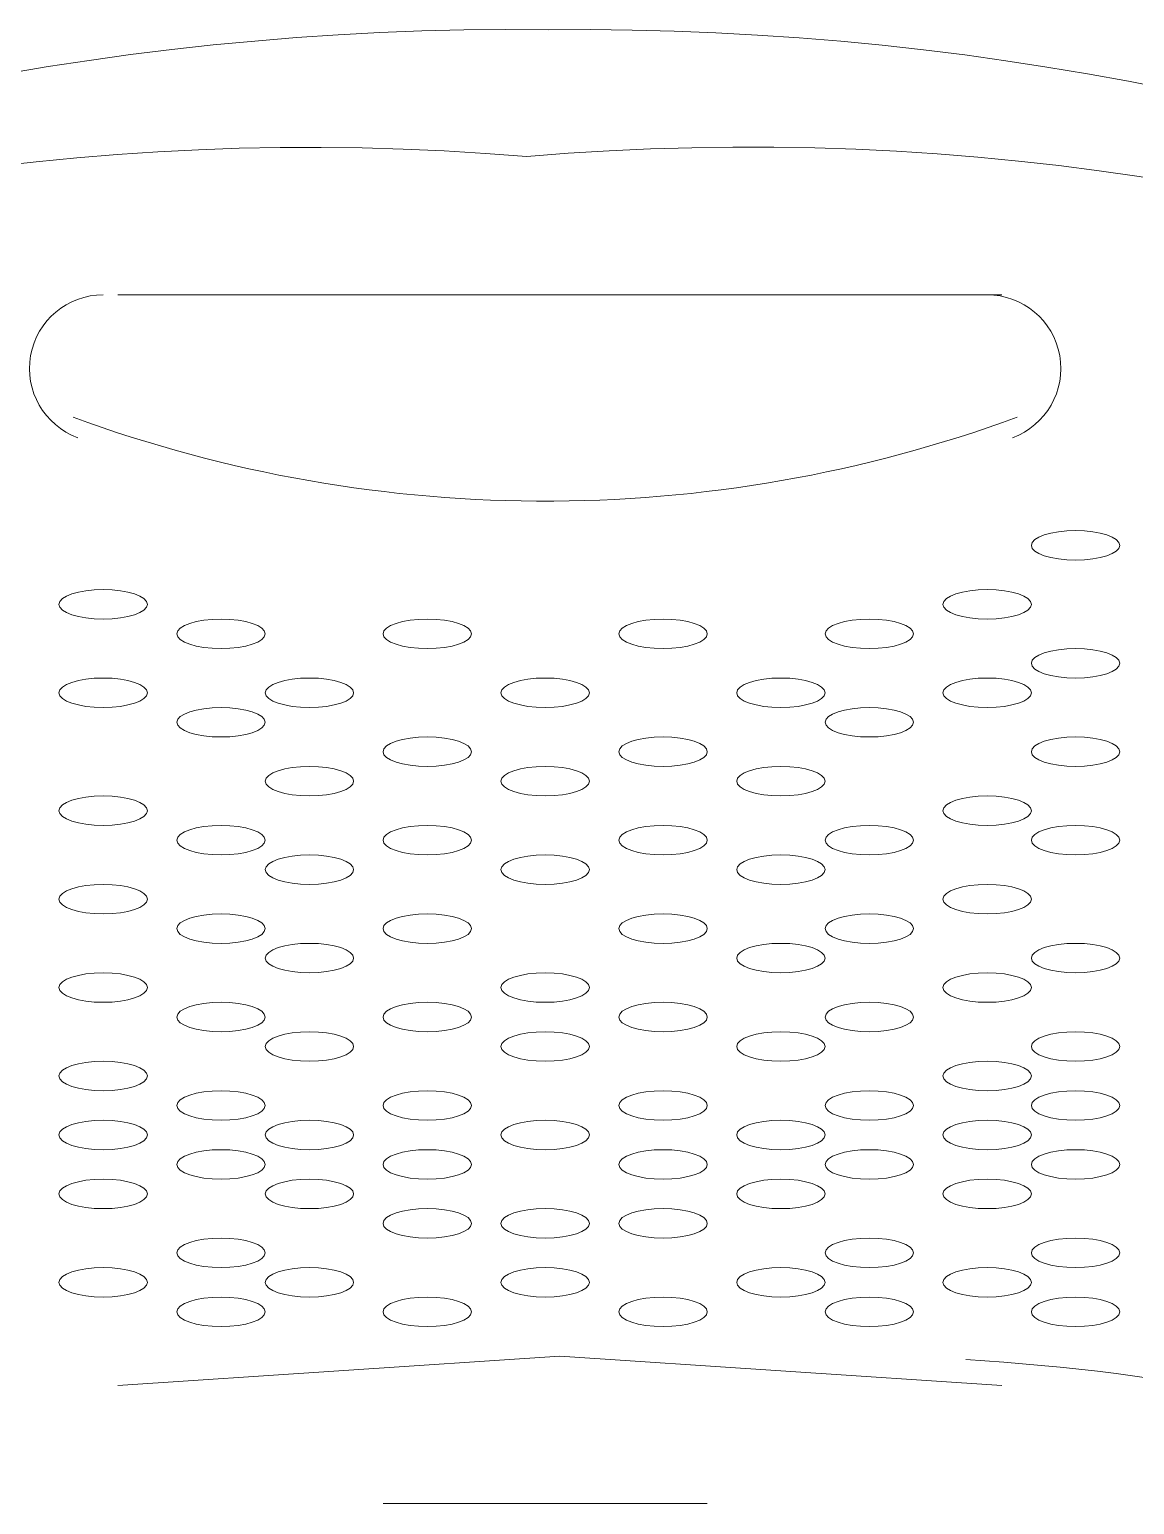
# Model space of a CAD drawing. Header units: metres. Extents: x 29 to 86.9, y -23.2 to 39.7.
# Drawn here: x 76.2539 to 76.3456, y -17.0699 to -16.9476 of the extents above; entities that cross this region are included whole.
import ezdxf

# ---------------------------------------------------------------- set-up
doc = ezdxf.new("R2010")
doc.units = ezdxf.units.M
doc.header["$LTSCALE"] = 100
doc.layers.get('0').update_dxf_attribs({"color": 254})
doc.layers.add('Arqui', color=8, linetype='Continuous', lineweight=0)

# ---------------------------------------------------------------- blocks, each defined once
blk = doc.blocks.new('A$C9582355f')
at = {"layer": 'Arqui'}
for points in [[(47.50676408278156, 6.126214199186052, 0.2278580694966521), (47.31431257980552, 6.21636923779397, 0.2278580694967863), (47.12137978274956, 6.126214199186052)], [(47.50217420515759, 6.122865414649823, 0.2538010257352408), (47.3125391529656, 6.205849049185872, 0.2538010257355416), (47.12352406037354, 6.122865414649823)], [(47.34899759527758, 6.106038732866182, -0.1333274390358216), (47.44246593276551, 6.074539111394188), (47.44246593276551, 6.072093511394087)]]:
    blk.add_lwpolyline(points, format="xyb", dxfattribs=at)
for points in [[(47.35197873276553, 6.194373511394133), (47.31529473276561, 6.194373511394133), (47.27861073276557, 6.194373511394133)], [(47.27861073276557, 6.103886311394035), (47.31529473276561, 6.106331911394136), (47.35197873276553, 6.103886311394035)], [(47.30062113276557, 6.094103911394086), (47.31529473276561, 6.094103911394086), (47.32752273276554, 6.094103911394086)]]:
    blk.add_lwpolyline(points, dxfattribs=at)
for centre, radius, start, end in [((47.27738792329984, 6.188259531651511), 0.006113979742316866, 89.99991129448668, 249.8513530586255), ((47.35075596348059, 6.188259492231282), 0.006113965718018873, 290.1486469263763, 90.00008873466248), ((47.31407198313929, 6.290974912194088), 0.1137206110526743, 249.8565836854903, 270.2746375753306), ((47.31407188239194, 6.290974912195907), 0.1137206110542734, 269.7253624246629, 290.143416314211)]:
    blk.add_arc(centre, radius, start, end, dxfattribs=at)
for points in [[(47.35809273276556, 6.174808711394235), (47.35606672435762, 6.174808711394235), (47.35442433276552, 6.174261239378211), (47.35442433276552, 6.173585911394184)], [(47.36176113276559, 6.173585911394184), (47.36176113276559, 6.174261239378211), (47.36011874117361, 6.174808711394235), (47.35809273276556, 6.174808711394235)], [(47.35442433276552, 6.173585911394184), (47.35442433276552, 6.172910583410157), (47.35606672435762, 6.172363111394134), (47.35809273276556, 6.172363111394134)], [(47.35809273276556, 6.172363111394134), (47.36011874117361, 6.172363111394134), (47.36176113276559, 6.172910583410157), (47.36176113276559, 6.173585911394184)], [(47.27738793276552, 6.169917511394033), (47.27536192435758, 6.169917511394033), (47.2737195327656, 6.169370039378009), (47.2737195327656, 6.168694711393982)], [(47.28105633276556, 6.168694711393982), (47.28105633276556, 6.169370039378009), (47.27941394117357, 6.169917511394033), (47.27738793276552, 6.169917511394033)], [(47.35075593276559, 6.169917511394033), (47.34872992435754, 6.169917511394033), (47.34708753276556, 6.169370039378009), (47.34708753276556, 6.168694711393982)], [(47.35442433276552, 6.168694711393982), (47.35442433276552, 6.169370039378009), (47.35278194117353, 6.169917511394033), (47.35075593276559, 6.169917511394033)], [(47.2737195327656, 6.168694711393982), (47.2737195327656, 6.168019383409955), (47.27536192435758, 6.167471911393932), (47.27738793276552, 6.167471911393932)], [(47.27738793276552, 6.167471911393932), (47.27941394117357, 6.167471911393932), (47.28105633276556, 6.168019383409955), (47.28105633276556, 6.168694711393982)], [(47.34708753276556, 6.168694711393982), (47.34708753276556, 6.168019383409955), (47.34872992435754, 6.167471911393932), (47.35075593276559, 6.167471911393932)], [(47.35075593276559, 6.167471911393932), (47.35278194117353, 6.167471911393932), (47.35442433276552, 6.168019383409955), (47.35442433276552, 6.168694711393982)], [(47.28717033276558, 6.167471911393932), (47.28514432435753, 6.167471911393932), (47.28350193276555, 6.166924439377908), (47.28350193276555, 6.166249111393881)], [(47.29083873276562, 6.166249111393881), (47.29083873276562, 6.166924439377908), (47.28919634117352, 6.167471911393932), (47.28717033276558, 6.167471911393932)], [(47.30428953276561, 6.167471911393932), (47.30226352435756, 6.167471911393932), (47.30062113276557, 6.166924439377908), (47.30062113276557, 6.166249111393881)], [(47.30795793276553, 6.166249111393881), (47.30795793276553, 6.166924439377908), (47.30631554117355, 6.167471911393932), (47.30428953276561, 6.167471911393932)], [(47.32385433276562, 6.167471911393932), (47.32182832435757, 6.167471911393932), (47.32018593276558, 6.166924439377908), (47.32018593276558, 6.166249111393881)], [(47.32752273276554, 6.166249111393881), (47.32752273276554, 6.166924439377908), (47.32588034117356, 6.167471911393932), (47.32385433276562, 6.167471911393932)], [(47.34097353276553, 6.167471911393932), (47.33894752435759, 6.167471911393932), (47.33730513276561, 6.166924439377908), (47.33730513276561, 6.166249111393881)], [(47.34464193276557, 6.166249111393881), (47.34464193276557, 6.166924439377908), (47.34299954117358, 6.167471911393932), (47.34097353276553, 6.167471911393932)], [(47.28350193276555, 6.166249111393881), (47.28350193276555, 6.165573783409855), (47.28514432435753, 6.165026311393831), (47.28717033276558, 6.165026311393831)], [(47.28717033276558, 6.165026311393831), (47.28919634117352, 6.165026311393831), (47.29083873276562, 6.165573783409855), (47.29083873276562, 6.166249111393881)], [(47.30062113276557, 6.166249111393881), (47.30062113276557, 6.165573783409855), (47.30226352435756, 6.165026311393831), (47.30428953276561, 6.165026311393831)], [(47.30428953276561, 6.165026311393831), (47.30631554117355, 6.165026311393831), (47.30795793276553, 6.165573783409855), (47.30795793276553, 6.166249111393881)], [(47.32018593276558, 6.166249111393881), (47.32018593276558, 6.165573783409855), (47.32182832435757, 6.165026311393831), (47.32385433276562, 6.165026311393831)], [(47.32385433276562, 6.165026311393831), (47.32588034117356, 6.165026311393831), (47.32752273276554, 6.165573783409855), (47.32752273276554, 6.166249111393881)], [(47.33730513276561, 6.166249111393881), (47.33730513276561, 6.165573783409855), (47.33894752435759, 6.165026311393831), (47.34097353276553, 6.165026311393831)], [(47.34097353276553, 6.165026311393831), (47.34299954117358, 6.165026311393831), (47.34464193276557, 6.165573783409855), (47.34464193276557, 6.166249111393881)], [(47.35809273276556, 6.165026311393831), (47.35606672435762, 6.165026311393831), (47.35442433276552, 6.164478839377807), (47.35442433276552, 6.163803511394235)], [(47.36176113276559, 6.163803511394235), (47.36176113276559, 6.164478839377807), (47.36011874117361, 6.165026311393831), (47.35809273276556, 6.165026311393831)], [(47.35442433276552, 6.163803511394235), (47.35442433276552, 6.163128183410208), (47.35606672435762, 6.162580711394185), (47.35809273276556, 6.162580711394185)], [(47.35809273276556, 6.162580711394185), (47.36011874117361, 6.162580711394185), (47.36176113276559, 6.163128183410208), (47.36176113276559, 6.163803511394235)], [(47.27738793276552, 6.162580711394185), (47.27536192435758, 6.162580711394185), (47.2737195327656, 6.162033239378161), (47.2737195327656, 6.161357911394134)], [(47.28105633276556, 6.161357911394134), (47.28105633276556, 6.162033239378161), (47.27941394117357, 6.162580711394185), (47.27738793276552, 6.162580711394185)], [(47.29450713276555, 6.162580711394185), (47.29248112435761, 6.162580711394185), (47.29083873276562, 6.162033239378161), (47.29083873276562, 6.161357911394134)], [(47.29817553276558, 6.161357911394134), (47.29817553276558, 6.162033239378161), (47.2965331411736, 6.162580711394185), (47.29450713276555, 6.162580711394185)], [(47.31407193276556, 6.162580711394185), (47.31204592435762, 6.162580711394185), (47.31040353276552, 6.162033239378161), (47.31040353276552, 6.161357911394134)], [(47.31407193276556, 6.162580711394185), (47.31204592435762, 6.162580711394185), (47.31040353276552, 6.162033239378161), (47.31040353276552, 6.161357911394134)], [(47.3177403327656, 6.161357911394134), (47.3177403327656, 6.162033239378161), (47.31609794117361, 6.162580711394185), (47.31407193276556, 6.162580711394185)], [(47.3177403327656, 6.161357911394134), (47.3177403327656, 6.162033239378161), (47.31609794117361, 6.162580711394185), (47.31407193276556, 6.162580711394185)], [(47.33363673276557, 6.162580711394185), (47.33161072435752, 6.162580711394185), (47.32996833276553, 6.162033239378161), (47.32996833276553, 6.161357911394134)], [(47.33730513276561, 6.161357911394134), (47.33730513276561, 6.162033239378161), (47.33566274117362, 6.162580711394185), (47.33363673276557, 6.162580711394185)], [(47.35075593276559, 6.162580711394185), (47.34872992435754, 6.162580711394185), (47.34708753276556, 6.162033239378161), (47.34708753276556, 6.161357911394134)], [(47.35442433276552, 6.161357911394134), (47.35442433276552, 6.162033239378161), (47.35278194117353, 6.162580711394185), (47.35075593276559, 6.162580711394185)], [(47.2737195327656, 6.161357911394134), (47.2737195327656, 6.160682583410107), (47.27536192435758, 6.160135111394084), (47.27738793276552, 6.160135111394084)], [(47.27738793276552, 6.160135111394084), (47.27941394117357, 6.160135111394084), (47.28105633276556, 6.160682583410107), (47.28105633276556, 6.161357911394134)], [(47.29083873276562, 6.161357911394134), (47.29083873276562, 6.160682583410107), (47.29248112435761, 6.160135111394084), (47.29450713276555, 6.160135111394084)], [(47.29450713276555, 6.160135111394084), (47.2965331411736, 6.160135111394084), (47.29817553276558, 6.160682583410107), (47.29817553276558, 6.161357911394134)], [(47.31040353276552, 6.161357911394134), (47.31040353276552, 6.160682583410107), (47.31204592435762, 6.160135111394084), (47.31407193276556, 6.160135111394084)], [(47.31040353276552, 6.161357911394134), (47.31040353276552, 6.160682583410107), (47.31204592435762, 6.160135111394084), (47.31407193276556, 6.160135111394084)], [(47.31407193276556, 6.160135111394084), (47.31609794117361, 6.160135111394084), (47.3177403327656, 6.160682583410107), (47.3177403327656, 6.161357911394134)], [(47.31407193276556, 6.160135111394084), (47.31609794117361, 6.160135111394084), (47.3177403327656, 6.160682583410107), (47.3177403327656, 6.161357911394134)], [(47.32996833276553, 6.161357911394134), (47.32996833276553, 6.160682583410107), (47.33161072435752, 6.160135111394084), (47.33363673276557, 6.160135111394084)], [(47.33363673276557, 6.160135111394084), (47.33566274117362, 6.160135111394084), (47.33730513276561, 6.160682583410107), (47.33730513276561, 6.161357911394134)], [(47.34708753276556, 6.161357911394134), (47.34708753276556, 6.160682583410107), (47.34872992435754, 6.160135111394084), (47.35075593276559, 6.160135111394084)], [(47.35075593276559, 6.160135111394084), (47.35278194117353, 6.160135111394084), (47.35442433276552, 6.160682583410107), (47.35442433276552, 6.161357911394134)], [(47.28717033276558, 6.160135111394084), (47.28514432435753, 6.160135111394084), (47.28350193276555, 6.15958763937806), (47.28350193276555, 6.158912311394033)], [(47.29083873276562, 6.158912311394033), (47.29083873276562, 6.15958763937806), (47.28919634117352, 6.160135111394084), (47.28717033276558, 6.160135111394084)], [(47.34097353276553, 6.160135111394084), (47.33894752435759, 6.160135111394084), (47.33730513276561, 6.15958763937806), (47.33730513276561, 6.158912311394033)], [(47.34464193276557, 6.158912311394033), (47.34464193276557, 6.15958763937806), (47.34299954117358, 6.160135111394084), (47.34097353276553, 6.160135111394084)], [(47.28350193276555, 6.158912311394033), (47.28350193276555, 6.158236983410006), (47.28514432435753, 6.157689511393983), (47.28717033276558, 6.157689511393983)], [(47.28717033276558, 6.157689511393983), (47.28919634117352, 6.157689511393983), (47.29083873276562, 6.158236983410006), (47.29083873276562, 6.158912311394033)], [(47.33730513276561, 6.158912311394033), (47.33730513276561, 6.158236983410006), (47.33894752435759, 6.157689511393983), (47.34097353276553, 6.157689511393983)], [(47.34097353276553, 6.157689511393983), (47.34299954117358, 6.157689511393983), (47.34464193276557, 6.158236983410006), (47.34464193276557, 6.158912311394033)], [(47.30428953276561, 6.157689511393983), (47.30226352435756, 6.157689511393983), (47.30062113276557, 6.157142039377959), (47.30062113276557, 6.156466711393932)], [(47.30795793276553, 6.156466711393932), (47.30795793276553, 6.157142039377959), (47.30631554117355, 6.157689511393983), (47.30428953276561, 6.157689511393983)], [(47.32385433276562, 6.157689511393983), (47.32182832435757, 6.157689511393983), (47.32018593276558, 6.157142039377959), (47.32018593276558, 6.156466711393932)], [(47.32752273276554, 6.156466711393932), (47.32752273276554, 6.157142039377959), (47.32588034117356, 6.157689511393983), (47.32385433276562, 6.157689511393983)], [(47.35809273276556, 6.157689511393983), (47.35606672435762, 6.157689511393983), (47.35442433276552, 6.157142039377959), (47.35442433276552, 6.156466711393932)], [(47.36176113276559, 6.156466711393932), (47.36176113276559, 6.157142039377959), (47.36011874117361, 6.157689511393983), (47.35809273276556, 6.157689511393983)], [(47.30062113276557, 6.156466711393932), (47.30062113276557, 6.155791383409905), (47.30226352435756, 6.155243911393882), (47.30428953276561, 6.155243911393882)], [(47.30428953276561, 6.155243911393882), (47.30631554117355, 6.155243911393882), (47.30795793276553, 6.155791383409905), (47.30795793276553, 6.156466711393932)], [(47.32018593276558, 6.156466711393932), (47.32018593276558, 6.155791383409905), (47.32182832435757, 6.155243911393882), (47.32385433276562, 6.155243911393882)], [(47.32385433276562, 6.155243911393882), (47.32588034117356, 6.155243911393882), (47.32752273276554, 6.155791383409905), (47.32752273276554, 6.156466711393932)], [(47.35442433276552, 6.156466711393932), (47.35442433276552, 6.155791383409905), (47.35606672435762, 6.155243911393882), (47.35809273276556, 6.155243911393882)], [(47.35809273276556, 6.155243911393882), (47.36011874117361, 6.155243911393882), (47.36176113276559, 6.155791383409905), (47.36176113276559, 6.156466711393932)], [(47.29450713276555, 6.155243911393882), (47.29248112435761, 6.155243911393882), (47.29083873276562, 6.154696439377858), (47.29083873276562, 6.154021111393831)], [(47.29817553276558, 6.154021111393831), (47.29817553276558, 6.154696439377858), (47.2965331411736, 6.155243911393882), (47.29450713276555, 6.155243911393882)], [(47.31407193276556, 6.155243911393882), (47.31204592435762, 6.155243911393882), (47.31040353276552, 6.154696439377858), (47.31040353276552, 6.154021111393831)], [(47.31407193276556, 6.155243911393882), (47.31204592435762, 6.155243911393882), (47.31040353276552, 6.154696439377858), (47.31040353276552, 6.154021111393831)], [(47.3177403327656, 6.154021111393831), (47.3177403327656, 6.154696439377858), (47.31609794117361, 6.155243911393882), (47.31407193276556, 6.155243911393882)], [(47.3177403327656, 6.154021111393831), (47.3177403327656, 6.154696439377858), (47.31609794117361, 6.155243911393882), (47.31407193276556, 6.155243911393882)], [(47.33363673276557, 6.155243911393882), (47.33161072435752, 6.155243911393882), (47.32996833276553, 6.154696439377858), (47.32996833276553, 6.154021111393831)], [(47.33730513276561, 6.154021111393831), (47.33730513276561, 6.154696439377858), (47.33566274117362, 6.155243911393882), (47.33363673276557, 6.155243911393882)], [(47.29083873276562, 6.154021111393831), (47.29083873276562, 6.153345783409804), (47.29248112435761, 6.152798311394235), (47.29450713276555, 6.152798311394235)], [(47.29450713276555, 6.152798311394235), (47.2965331411736, 6.152798311394235), (47.29817553276558, 6.153345783409804), (47.29817553276558, 6.154021111393831)], [(47.31040353276552, 6.154021111393831), (47.31040353276552, 6.153345783409804), (47.31204592435762, 6.152798311394235), (47.31407193276556, 6.152798311394235)], [(47.31040353276552, 6.154021111393831), (47.31040353276552, 6.153345783409804), (47.31204592435762, 6.152798311394235), (47.31407193276556, 6.152798311394235)], [(47.31407193276556, 6.152798311394235), (47.31609794117361, 6.152798311394235), (47.3177403327656, 6.153345783409804), (47.3177403327656, 6.154021111393831)], [(47.31407193276556, 6.152798311394235), (47.31609794117361, 6.152798311394235), (47.3177403327656, 6.153345783409804), (47.3177403327656, 6.154021111393831)], [(47.32996833276553, 6.154021111393831), (47.32996833276553, 6.153345783409804), (47.33161072435752, 6.152798311394235), (47.33363673276557, 6.152798311394235)], [(47.33363673276557, 6.152798311394235), (47.33566274117362, 6.152798311394235), (47.33730513276561, 6.153345783409804), (47.33730513276561, 6.154021111393831)], [(47.27738793276552, 6.152798311394235), (47.27536192435758, 6.152798311394235), (47.2737195327656, 6.152250839378212), (47.2737195327656, 6.151575511394185)], [(47.28105633276556, 6.151575511394185), (47.28105633276556, 6.152250839378212), (47.27941394117357, 6.152798311394235), (47.27738793276552, 6.152798311394235)], [(47.35075593276559, 6.152798311394235), (47.34872992435754, 6.152798311394235), (47.34708753276556, 6.152250839378212), (47.34708753276556, 6.151575511394185)], [(47.35442433276552, 6.151575511394185), (47.35442433276552, 6.152250839378212), (47.35278194117353, 6.152798311394235), (47.35075593276559, 6.152798311394235)], [(47.2737195327656, 6.151575511394185), (47.2737195327656, 6.150900183410158), (47.27536192435758, 6.150352711394135), (47.27738793276552, 6.150352711394135)], [(47.27738793276552, 6.150352711394135), (47.27941394117357, 6.150352711394135), (47.28105633276556, 6.150900183410158), (47.28105633276556, 6.151575511394185)], [(47.34708753276556, 6.151575511394185), (47.34708753276556, 6.150900183410158), (47.34872992435754, 6.150352711394135), (47.35075593276559, 6.150352711394135)], [(47.35075593276559, 6.150352711394135), (47.35278194117353, 6.150352711394135), (47.35442433276552, 6.150900183410158), (47.35442433276552, 6.151575511394185)], [(47.28717033276558, 6.150352711394135), (47.28514432435753, 6.150352711394135), (47.28350193276555, 6.149805239378111), (47.28350193276555, 6.149129911394084)], [(47.29083873276562, 6.149129911394084), (47.29083873276562, 6.149805239378111), (47.28919634117352, 6.150352711394135), (47.28717033276558, 6.150352711394135)], [(47.30428953276561, 6.150352711394135), (47.30226352435756, 6.150352711394135), (47.30062113276557, 6.149805239378111), (47.30062113276557, 6.149129911394084)], [(47.30795793276553, 6.149129911394084), (47.30795793276553, 6.149805239378111), (47.30631554117355, 6.150352711394135), (47.30428953276561, 6.150352711394135)], [(47.32385433276562, 6.150352711394135), (47.32182832435757, 6.150352711394135), (47.32018593276558, 6.149805239378111), (47.32018593276558, 6.149129911394084)], [(47.32752273276554, 6.149129911394084), (47.32752273276554, 6.149805239378111), (47.32588034117356, 6.150352711394135), (47.32385433276562, 6.150352711394135)], [(47.34097353276553, 6.150352711394135), (47.33894752435759, 6.150352711394135), (47.33730513276561, 6.149805239378111), (47.33730513276561, 6.149129911394084)], [(47.34464193276557, 6.149129911394084), (47.34464193276557, 6.149805239378111), (47.34299954117358, 6.150352711394135), (47.34097353276553, 6.150352711394135)], [(47.35809273276556, 6.150352711394135), (47.35606672435762, 6.150352711394135), (47.35442433276552, 6.149805239378111), (47.35442433276552, 6.149129911394084)], [(47.36176113276559, 6.149129911394084), (47.36176113276559, 6.149805239378111), (47.36011874117361, 6.150352711394135), (47.35809273276556, 6.150352711394135)], [(47.28350193276555, 6.149129911394084), (47.28350193276555, 6.148454583410057), (47.28514432435753, 6.147907111394034), (47.28717033276558, 6.147907111394034)], [(47.28717033276558, 6.147907111394034), (47.28919634117352, 6.147907111394034), (47.29083873276562, 6.148454583410057), (47.29083873276562, 6.149129911394084)], [(47.30062113276557, 6.149129911394084), (47.30062113276557, 6.148454583410057), (47.30226352435756, 6.147907111394034), (47.30428953276561, 6.147907111394034)], [(47.30428953276561, 6.147907111394034), (47.30631554117355, 6.147907111394034), (47.30795793276553, 6.148454583410057), (47.30795793276553, 6.149129911394084)], [(47.32018593276558, 6.149129911394084), (47.32018593276558, 6.148454583410057), (47.32182832435757, 6.147907111394034), (47.32385433276562, 6.147907111394034)], [(47.32385433276562, 6.147907111394034), (47.32588034117356, 6.147907111394034), (47.32752273276554, 6.148454583410057), (47.32752273276554, 6.149129911394084)], [(47.33730513276561, 6.149129911394084), (47.33730513276561, 6.148454583410057), (47.33894752435759, 6.147907111394034), (47.34097353276553, 6.147907111394034)], [(47.34097353276553, 6.147907111394034), (47.34299954117358, 6.147907111394034), (47.34464193276557, 6.148454583410057), (47.34464193276557, 6.149129911394084)], [(47.35442433276552, 6.149129911394084), (47.35442433276552, 6.148454583410057), (47.35606672435762, 6.147907111394034), (47.35809273276556, 6.147907111394034)], [(47.35809273276556, 6.147907111394034), (47.36011874117361, 6.147907111394034), (47.36176113276559, 6.148454583410057), (47.36176113276559, 6.149129911394084)], [(47.29450713276555, 6.147907111394034), (47.29248112435761, 6.147907111394034), (47.29083873276562, 6.14735963937801), (47.29083873276562, 6.146684311393983)], [(47.29817553276558, 6.146684311393983), (47.29817553276558, 6.14735963937801), (47.2965331411736, 6.147907111394034), (47.29450713276555, 6.147907111394034)], [(47.31407193276556, 6.147907111394034), (47.31204592435762, 6.147907111394034), (47.31040353276552, 6.14735963937801), (47.31040353276552, 6.146684311393983)], [(47.31407193276556, 6.147907111394034), (47.31204592435762, 6.147907111394034), (47.31040353276552, 6.14735963937801), (47.31040353276552, 6.146684311393983)], [(47.3177403327656, 6.146684311393983), (47.3177403327656, 6.14735963937801), (47.31609794117361, 6.147907111394034), (47.31407193276556, 6.147907111394034)], [(47.3177403327656, 6.146684311393983), (47.3177403327656, 6.14735963937801), (47.31609794117361, 6.147907111394034), (47.31407193276556, 6.147907111394034)], [(47.33363673276557, 6.147907111394034), (47.33161072435752, 6.147907111394034), (47.32996833276553, 6.14735963937801), (47.32996833276553, 6.146684311393983)], [(47.33730513276561, 6.146684311393983), (47.33730513276561, 6.14735963937801), (47.33566274117362, 6.147907111394034), (47.33363673276557, 6.147907111394034)], [(47.29083873276562, 6.146684311393983), (47.29083873276562, 6.146008983409956), (47.29248112435761, 6.145461511393933), (47.29450713276555, 6.145461511393933)], [(47.29450713276555, 6.145461511393933), (47.2965331411736, 6.145461511393933), (47.29817553276558, 6.146008983409956), (47.29817553276558, 6.146684311393983)], [(47.31040353276552, 6.146684311393983), (47.31040353276552, 6.146008983409956), (47.31204592435762, 6.145461511393933), (47.31407193276556, 6.145461511393933)], [(47.31040353276552, 6.146684311393983), (47.31040353276552, 6.146008983409956), (47.31204592435762, 6.145461511393933), (47.31407193276556, 6.145461511393933)], [(47.31407193276556, 6.145461511393933), (47.31609794117361, 6.145461511393933), (47.3177403327656, 6.146008983409956), (47.3177403327656, 6.146684311393983)], [(47.31407193276556, 6.145461511393933), (47.31609794117361, 6.145461511393933), (47.3177403327656, 6.146008983409956), (47.3177403327656, 6.146684311393983)], [(47.32996833276553, 6.146684311393983), (47.32996833276553, 6.146008983409956), (47.33161072435752, 6.145461511393933), (47.33363673276557, 6.145461511393933)], [(47.33363673276557, 6.145461511393933), (47.33566274117362, 6.145461511393933), (47.33730513276561, 6.146008983409956), (47.33730513276561, 6.146684311393983)], [(47.27738793276552, 6.145461511393933), (47.27536192435758, 6.145461511393933), (47.2737195327656, 6.144914039377909), (47.2737195327656, 6.144238711393882)], [(47.28105633276556, 6.144238711393882), (47.28105633276556, 6.144914039377909), (47.27941394117357, 6.145461511393933), (47.27738793276552, 6.145461511393933)], [(47.35075593276559, 6.145461511393933), (47.34872992435754, 6.145461511393933), (47.34708753276556, 6.144914039377909), (47.34708753276556, 6.144238711393882)], [(47.35442433276552, 6.144238711393882), (47.35442433276552, 6.144914039377909), (47.35278194117353, 6.145461511393933), (47.35075593276559, 6.145461511393933)], [(47.2737195327656, 6.144238711393882), (47.2737195327656, 6.143563383409855), (47.27536192435758, 6.143015911393832), (47.27738793276552, 6.143015911393832)], [(47.27738793276552, 6.143015911393832), (47.27941394117357, 6.143015911393832), (47.28105633276556, 6.143563383409855), (47.28105633276556, 6.144238711393882)], [(47.34708753276556, 6.144238711393882), (47.34708753276556, 6.143563383409855), (47.34872992435754, 6.143015911393832), (47.35075593276559, 6.143015911393832)], [(47.35075593276559, 6.143015911393832), (47.35278194117353, 6.143015911393832), (47.35442433276552, 6.143563383409855), (47.35442433276552, 6.144238711393882)], [(47.28717033276558, 6.143015911393832), (47.28514432435753, 6.143015911393832), (47.28350193276555, 6.142468439377808), (47.28350193276555, 6.141793111394236)], [(47.29083873276562, 6.141793111394236), (47.29083873276562, 6.142468439377808), (47.28919634117352, 6.143015911393832), (47.28717033276558, 6.143015911393832)], [(47.30428953276561, 6.143015911393832), (47.30226352435756, 6.143015911393832), (47.30062113276557, 6.142468439377808), (47.30062113276557, 6.141793111394236)], [(47.30795793276553, 6.141793111394236), (47.30795793276553, 6.142468439377808), (47.30631554117355, 6.143015911393832), (47.30428953276561, 6.143015911393832)], [(47.32385433276562, 6.143015911393832), (47.32182832435757, 6.143015911393832), (47.32018593276558, 6.142468439377808), (47.32018593276558, 6.141793111394236)], [(47.32752273276554, 6.141793111394236), (47.32752273276554, 6.142468439377808), (47.32588034117356, 6.143015911393832), (47.32385433276562, 6.143015911393832)], [(47.34097353276553, 6.143015911393832), (47.33894752435759, 6.143015911393832), (47.33730513276561, 6.142468439377808), (47.33730513276561, 6.141793111394236)], [(47.34464193276557, 6.141793111394236), (47.34464193276557, 6.142468439377808), (47.34299954117358, 6.143015911393832), (47.34097353276553, 6.143015911393832)], [(47.28350193276555, 6.141793111394236), (47.28350193276555, 6.141117783410209), (47.28514432435753, 6.140570311394185), (47.28717033276558, 6.140570311394185)], [(47.28717033276558, 6.140570311394185), (47.28919634117352, 6.140570311394185), (47.29083873276562, 6.141117783410209), (47.29083873276562, 6.141793111394236)], [(47.30062113276557, 6.141793111394236), (47.30062113276557, 6.141117783410209), (47.30226352435756, 6.140570311394185), (47.30428953276561, 6.140570311394185)], [(47.30428953276561, 6.140570311394185), (47.30631554117355, 6.140570311394185), (47.30795793276553, 6.141117783410209), (47.30795793276553, 6.141793111394236)], [(47.32018593276558, 6.141793111394236), (47.32018593276558, 6.141117783410209), (47.32182832435757, 6.140570311394185), (47.32385433276562, 6.140570311394185)], [(47.32385433276562, 6.140570311394185), (47.32588034117356, 6.140570311394185), (47.32752273276554, 6.141117783410209), (47.32752273276554, 6.141793111394236)], [(47.33730513276561, 6.141793111394236), (47.33730513276561, 6.141117783410209), (47.33894752435759, 6.140570311394185), (47.34097353276553, 6.140570311394185)], [(47.34097353276553, 6.140570311394185), (47.34299954117358, 6.140570311394185), (47.34464193276557, 6.141117783410209), (47.34464193276557, 6.141793111394236)], [(47.29450713276555, 6.140570311394185), (47.29248112435761, 6.140570311394185), (47.29083873276562, 6.140022839378162), (47.29083873276562, 6.139347511394135)], [(47.29817553276558, 6.139347511394135), (47.29817553276558, 6.140022839378162), (47.2965331411736, 6.140570311394185), (47.29450713276555, 6.140570311394185)], [(47.33363673276557, 6.140570311394185), (47.33161072435752, 6.140570311394185), (47.32996833276553, 6.140022839378162), (47.32996833276553, 6.139347511394135)], [(47.33730513276561, 6.139347511394135), (47.33730513276561, 6.140022839378162), (47.33566274117362, 6.140570311394185), (47.33363673276557, 6.140570311394185)], [(47.35809273276556, 6.140570311394185), (47.35606672435762, 6.140570311394185), (47.35442433276552, 6.140022839378162), (47.35442433276552, 6.139347511394135)], [(47.36176113276559, 6.139347511394135), (47.36176113276559, 6.140022839378162), (47.36011874117361, 6.140570311394185), (47.35809273276556, 6.140570311394185)], [(47.29083873276562, 6.139347511394135), (47.29083873276562, 6.138672183410108), (47.29248112435761, 6.138124711394084), (47.29450713276555, 6.138124711394084)], [(47.29450713276555, 6.138124711394084), (47.2965331411736, 6.138124711394084), (47.29817553276558, 6.138672183410108), (47.29817553276558, 6.139347511394135)], [(47.32996833276553, 6.139347511394135), (47.32996833276553, 6.138672183410108), (47.33161072435752, 6.138124711394084), (47.33363673276557, 6.138124711394084)], [(47.33363673276557, 6.138124711394084), (47.33566274117362, 6.138124711394084), (47.33730513276561, 6.138672183410108), (47.33730513276561, 6.139347511394135)], [(47.35442433276552, 6.139347511394135), (47.35442433276552, 6.138672183410108), (47.35606672435762, 6.138124711394084), (47.35809273276556, 6.138124711394084)], [(47.35809273276556, 6.138124711394084), (47.36011874117361, 6.138124711394084), (47.36176113276559, 6.138672183410108), (47.36176113276559, 6.139347511394135)], [(47.27738793276552, 6.138124711394084), (47.27536192435758, 6.138124711394084), (47.2737195327656, 6.137577239378061), (47.2737195327656, 6.136901911394034)], [(47.28105633276556, 6.136901911394034), (47.28105633276556, 6.137577239378061), (47.27941394117357, 6.138124711394084), (47.27738793276552, 6.138124711394084)], [(47.31407193276556, 6.138124711394084), (47.31204592435762, 6.138124711394084), (47.31040353276552, 6.137577239378061), (47.31040353276552, 6.136901911394034)], [(47.31407193276556, 6.138124711394084), (47.31204592435762, 6.138124711394084), (47.31040353276552, 6.137577239378061), (47.31040353276552, 6.136901911394034)], [(47.3177403327656, 6.136901911394034), (47.3177403327656, 6.137577239378061), (47.31609794117361, 6.138124711394084), (47.31407193276556, 6.138124711394084)], [(47.3177403327656, 6.136901911394034), (47.3177403327656, 6.137577239378061), (47.31609794117361, 6.138124711394084), (47.31407193276556, 6.138124711394084)], [(47.35075593276559, 6.138124711394084), (47.34872992435754, 6.138124711394084), (47.34708753276556, 6.137577239378061), (47.34708753276556, 6.136901911394034)], [(47.35442433276552, 6.136901911394034), (47.35442433276552, 6.137577239378061), (47.35278194117353, 6.138124711394084), (47.35075593276559, 6.138124711394084)], [(47.2737195327656, 6.136901911394034), (47.2737195327656, 6.136226583410007), (47.27536192435758, 6.135679111393983), (47.27738793276552, 6.135679111393983)], [(47.27738793276552, 6.135679111393983), (47.27941394117357, 6.135679111393983), (47.28105633276556, 6.136226583410007), (47.28105633276556, 6.136901911394034)], [(47.31040353276552, 6.136901911394034), (47.31040353276552, 6.136226583410007), (47.31204592435762, 6.135679111393983), (47.31407193276556, 6.135679111393983)], [(47.31040353276552, 6.136901911394034), (47.31040353276552, 6.136226583410007), (47.31204592435762, 6.135679111393983), (47.31407193276556, 6.135679111393983)], [(47.31407193276556, 6.135679111393983), (47.31609794117361, 6.135679111393983), (47.3177403327656, 6.136226583410007), (47.3177403327656, 6.136901911394034)], [(47.31407193276556, 6.135679111393983), (47.31609794117361, 6.135679111393983), (47.3177403327656, 6.136226583410007), (47.3177403327656, 6.136901911394034)], [(47.34708753276556, 6.136901911394034), (47.34708753276556, 6.136226583410007), (47.34872992435754, 6.135679111393983), (47.35075593276559, 6.135679111393983)], [(47.35075593276559, 6.135679111393983), (47.35278194117353, 6.135679111393983), (47.35442433276552, 6.136226583410007), (47.35442433276552, 6.136901911394034)], [(47.28717033276558, 6.135679111393983), (47.28514432435753, 6.135679111393983), (47.28350193276555, 6.13513163937796), (47.28350193276555, 6.134456311393933)], [(47.29083873276562, 6.134456311393933), (47.29083873276562, 6.13513163937796), (47.28919634117352, 6.135679111393983), (47.28717033276558, 6.135679111393983)], [(47.30428953276561, 6.135679111393983), (47.30226352435756, 6.135679111393983), (47.30062113276557, 6.13513163937796), (47.30062113276557, 6.134456311393933)], [(47.30795793276553, 6.134456311393933), (47.30795793276553, 6.13513163937796), (47.30631554117355, 6.135679111393983), (47.30428953276561, 6.135679111393983)], [(47.32385433276562, 6.135679111393983), (47.32182832435757, 6.135679111393983), (47.32018593276558, 6.13513163937796), (47.32018593276558, 6.134456311393933)], [(47.32752273276554, 6.134456311393933), (47.32752273276554, 6.13513163937796), (47.32588034117356, 6.135679111393983), (47.32385433276562, 6.135679111393983)], [(47.34097353276553, 6.135679111393983), (47.33894752435759, 6.135679111393983), (47.33730513276561, 6.13513163937796), (47.33730513276561, 6.134456311393933)], [(47.34464193276557, 6.134456311393933), (47.34464193276557, 6.13513163937796), (47.34299954117358, 6.135679111393983), (47.34097353276553, 6.135679111393983)], [(47.28350193276555, 6.134456311393933), (47.28350193276555, 6.133780983409906), (47.28514432435753, 6.133233511393883), (47.28717033276558, 6.133233511393883)], [(47.28717033276558, 6.133233511393883), (47.28919634117352, 6.133233511393883), (47.29083873276562, 6.133780983409906), (47.29083873276562, 6.134456311393933)], [(47.30062113276557, 6.134456311393933), (47.30062113276557, 6.133780983409906), (47.30226352435756, 6.133233511393883), (47.30428953276561, 6.133233511393883)], [(47.30428953276561, 6.133233511393883), (47.30631554117355, 6.133233511393883), (47.30795793276553, 6.133780983409906), (47.30795793276553, 6.134456311393933)], [(47.32018593276558, 6.134456311393933), (47.32018593276558, 6.133780983409906), (47.32182832435757, 6.133233511393883), (47.32385433276562, 6.133233511393883)], [(47.32385433276562, 6.133233511393883), (47.32588034117356, 6.133233511393883), (47.32752273276554, 6.133780983409906), (47.32752273276554, 6.134456311393933)], [(47.33730513276561, 6.134456311393933), (47.33730513276561, 6.133780983409906), (47.33894752435759, 6.133233511393883), (47.34097353276553, 6.133233511393883)], [(47.34097353276553, 6.133233511393883), (47.34299954117358, 6.133233511393883), (47.34464193276557, 6.133780983409906), (47.34464193276557, 6.134456311393933)], [(47.29450713276555, 6.133233511393883), (47.29248112435761, 6.133233511393883), (47.29083873276562, 6.132686039377859), (47.29083873276562, 6.132010711393832)], [(47.29817553276558, 6.132010711393832), (47.29817553276558, 6.132686039377859), (47.2965331411736, 6.133233511393883), (47.29450713276555, 6.133233511393883)], [(47.31407193276556, 6.133233511393883), (47.31204592435762, 6.133233511393883), (47.31040353276552, 6.132686039377859), (47.31040353276552, 6.132010711393832)], [(47.31407193276556, 6.133233511393883), (47.31204592435762, 6.133233511393883), (47.31040353276552, 6.132686039377859), (47.31040353276552, 6.132010711393832)], [(47.3177403327656, 6.132010711393832), (47.3177403327656, 6.132686039377859), (47.31609794117361, 6.133233511393883), (47.31407193276556, 6.133233511393883)], [(47.3177403327656, 6.132010711393832), (47.3177403327656, 6.132686039377859), (47.31609794117361, 6.133233511393883), (47.31407193276556, 6.133233511393883)], [(47.33363673276557, 6.133233511393883), (47.33161072435752, 6.133233511393883), (47.32996833276553, 6.132686039377859), (47.32996833276553, 6.132010711393832)], [(47.33730513276561, 6.132010711393832), (47.33730513276561, 6.132686039377859), (47.33566274117362, 6.133233511393883), (47.33363673276557, 6.133233511393883)], [(47.35809273276556, 6.133233511393883), (47.35606672435762, 6.133233511393883), (47.35442433276552, 6.132686039377859), (47.35442433276552, 6.132010711393832)], [(47.36176113276559, 6.132010711393832), (47.36176113276559, 6.132686039377859), (47.36011874117361, 6.133233511393883), (47.35809273276556, 6.133233511393883)], [(47.29083873276562, 6.132010711393832), (47.29083873276562, 6.131335383409805), (47.29248112435761, 6.130787911394236), (47.29450713276555, 6.130787911394236)], [(47.29450713276555, 6.130787911394236), (47.2965331411736, 6.130787911394236), (47.29817553276558, 6.131335383409805), (47.29817553276558, 6.132010711393832)], [(47.31040353276552, 6.132010711393832), (47.31040353276552, 6.131335383409805), (47.31204592435762, 6.130787911394236), (47.31407193276556, 6.130787911394236)], [(47.31040353276552, 6.132010711393832), (47.31040353276552, 6.131335383409805), (47.31204592435762, 6.130787911394236), (47.31407193276556, 6.130787911394236)], [(47.31407193276556, 6.130787911394236), (47.31609794117361, 6.130787911394236), (47.3177403327656, 6.131335383409805), (47.3177403327656, 6.132010711393832)], [(47.31407193276556, 6.130787911394236), (47.31609794117361, 6.130787911394236), (47.3177403327656, 6.131335383409805), (47.3177403327656, 6.132010711393832)], [(47.32996833276553, 6.132010711393832), (47.32996833276553, 6.131335383409805), (47.33161072435752, 6.130787911394236), (47.33363673276557, 6.130787911394236)], [(47.33363673276557, 6.130787911394236), (47.33566274117362, 6.130787911394236), (47.33730513276561, 6.131335383409805), (47.33730513276561, 6.132010711393832)], [(47.35442433276552, 6.132010711393832), (47.35442433276552, 6.131335383409805), (47.35606672435762, 6.130787911394236), (47.35809273276556, 6.130787911394236)], [(47.35809273276556, 6.130787911394236), (47.36011874117361, 6.130787911394236), (47.36176113276559, 6.131335383409805), (47.36176113276559, 6.132010711393832)], [(47.27738793276552, 6.130787911394236), (47.27536192435758, 6.130787911394236), (47.2737195327656, 6.130240439378213), (47.2737195327656, 6.129565111394186)], [(47.28105633276556, 6.129565111394186), (47.28105633276556, 6.130240439378213), (47.27941394117357, 6.130787911394236), (47.27738793276552, 6.130787911394236)], [(47.35075593276559, 6.130787911394236), (47.34872992435754, 6.130787911394236), (47.34708753276556, 6.130240439378213), (47.34708753276556, 6.129565111394186)], [(47.35442433276552, 6.129565111394186), (47.35442433276552, 6.130240439378213), (47.35278194117353, 6.130787911394236), (47.35075593276559, 6.130787911394236)], [(47.2737195327656, 6.129565111394186), (47.2737195327656, 6.128889783410159), (47.27536192435758, 6.128342311394135), (47.27738793276552, 6.128342311394135)], [(47.27738793276552, 6.128342311394135), (47.27941394117357, 6.128342311394135), (47.28105633276556, 6.128889783410159), (47.28105633276556, 6.129565111394186)], [(47.34708753276556, 6.129565111394186), (47.34708753276556, 6.128889783410159), (47.34872992435754, 6.128342311394135), (47.35075593276559, 6.128342311394135)], [(47.35075593276559, 6.128342311394135), (47.35278194117353, 6.128342311394135), (47.35442433276552, 6.128889783410159), (47.35442433276552, 6.129565111394186)], [(47.28717033276558, 6.128342311394135), (47.28514432435753, 6.128342311394135), (47.28350193276555, 6.127794839378112), (47.28350193276555, 6.127119511394085)], [(47.29083873276562, 6.127119511394085), (47.29083873276562, 6.127794839378112), (47.28919634117352, 6.128342311394135), (47.28717033276558, 6.128342311394135)], [(47.30428953276561, 6.128342311394135), (47.30226352435756, 6.128342311394135), (47.30062113276557, 6.127794839378112), (47.30062113276557, 6.127119511394085)], [(47.30795793276553, 6.127119511394085), (47.30795793276553, 6.127794839378112), (47.30631554117355, 6.128342311394135), (47.30428953276561, 6.128342311394135)], [(47.32385433276562, 6.128342311394135), (47.32182832435757, 6.128342311394135), (47.32018593276558, 6.127794839378112), (47.32018593276558, 6.127119511394085)], [(47.32752273276554, 6.127119511394085), (47.32752273276554, 6.127794839378112), (47.32588034117356, 6.128342311394135), (47.32385433276562, 6.128342311394135)], [(47.34097353276553, 6.128342311394135), (47.33894752435759, 6.128342311394135), (47.33730513276561, 6.127794839378112), (47.33730513276561, 6.127119511394085)], [(47.34464193276557, 6.127119511394085), (47.34464193276557, 6.127794839378112), (47.34299954117358, 6.128342311394135), (47.34097353276553, 6.128342311394135)], [(47.35809273276556, 6.128342311394135), (47.35606672435762, 6.128342311394135), (47.35442433276552, 6.127794839378112), (47.35442433276552, 6.127119511394085)], [(47.36176113276559, 6.127119511394085), (47.36176113276559, 6.127794839378112), (47.36011874117361, 6.128342311394135), (47.35809273276556, 6.128342311394135)], [(47.28350193276555, 6.127119511394085), (47.28350193276555, 6.126444183410058), (47.28514432435753, 6.125896711394034), (47.28717033276558, 6.125896711394034)], [(47.28717033276558, 6.125896711394034), (47.28919634117352, 6.125896711394034), (47.29083873276562, 6.126444183410058), (47.29083873276562, 6.127119511394085)], [(47.30062113276557, 6.127119511394085), (47.30062113276557, 6.126444183410058), (47.30226352435756, 6.125896711394034), (47.30428953276561, 6.125896711394034)], [(47.30428953276561, 6.125896711394034), (47.30631554117355, 6.125896711394034), (47.30795793276553, 6.126444183410058), (47.30795793276553, 6.127119511394085)], [(47.32018593276558, 6.127119511394085), (47.32018593276558, 6.126444183410058), (47.32182832435757, 6.125896711394034), (47.32385433276562, 6.125896711394034)], [(47.32385433276562, 6.125896711394034), (47.32588034117356, 6.125896711394034), (47.32752273276554, 6.126444183410058), (47.32752273276554, 6.127119511394085)], [(47.33730513276561, 6.127119511394085), (47.33730513276561, 6.126444183410058), (47.33894752435759, 6.125896711394034), (47.34097353276553, 6.125896711394034)], [(47.34097353276553, 6.125896711394034), (47.34299954117358, 6.125896711394034), (47.34464193276557, 6.126444183410058), (47.34464193276557, 6.127119511394085)], [(47.35442433276552, 6.127119511394085), (47.35442433276552, 6.126444183410058), (47.35606672435762, 6.125896711394034), (47.35809273276556, 6.125896711394034)], [(47.35809273276556, 6.125896711394034), (47.36011874117361, 6.125896711394034), (47.36176113276559, 6.126444183410058), (47.36176113276559, 6.127119511394085)], [(47.27738793276552, 6.125896711394034), (47.27536192435758, 6.125896711394034), (47.2737195327656, 6.125349239378011), (47.2737195327656, 6.124673911393984)], [(47.28105633276556, 6.124673911393984), (47.28105633276556, 6.125349239378011), (47.27941394117357, 6.125896711394034), (47.27738793276552, 6.125896711394034)], [(47.29450713276555, 6.125896711394034), (47.29248112435761, 6.125896711394034), (47.29083873276562, 6.125349239378011), (47.29083873276562, 6.124673911393984)], [(47.29817553276558, 6.124673911393984), (47.29817553276558, 6.125349239378011), (47.2965331411736, 6.125896711394034), (47.29450713276555, 6.125896711394034)], [(47.31407193276556, 6.125896711394034), (47.31204592435762, 6.125896711394034), (47.31040353276552, 6.125349239378011), (47.31040353276552, 6.124673911393984)], [(47.31407193276556, 6.125896711394034), (47.31204592435762, 6.125896711394034), (47.31040353276552, 6.125349239378011), (47.31040353276552, 6.124673911393984)], [(47.3177403327656, 6.124673911393984), (47.3177403327656, 6.125349239378011), (47.31609794117361, 6.125896711394034), (47.31407193276556, 6.125896711394034)], [(47.3177403327656, 6.124673911393984), (47.3177403327656, 6.125349239378011), (47.31609794117361, 6.125896711394034), (47.31407193276556, 6.125896711394034)], [(47.33363673276557, 6.125896711394034), (47.33161072435752, 6.125896711394034), (47.32996833276553, 6.125349239378011), (47.32996833276553, 6.124673911393984)], [(47.33730513276561, 6.124673911393984), (47.33730513276561, 6.125349239378011), (47.33566274117362, 6.125896711394034), (47.33363673276557, 6.125896711394034)], [(47.35075593276559, 6.125896711394034), (47.34872992435754, 6.125896711394034), (47.34708753276556, 6.125349239378011), (47.34708753276556, 6.124673911393984)], [(47.35442433276552, 6.124673911393984), (47.35442433276552, 6.125349239378011), (47.35278194117353, 6.125896711394034), (47.35075593276559, 6.125896711394034)], [(47.2737195327656, 6.124673911393984), (47.2737195327656, 6.123998583409957), (47.27536192435758, 6.123451111393933), (47.27738793276552, 6.123451111393933)], [(47.27738793276552, 6.123451111393933), (47.27941394117357, 6.123451111393933), (47.28105633276556, 6.123998583409957), (47.28105633276556, 6.124673911393984)], [(47.29083873276562, 6.124673911393984), (47.29083873276562, 6.123998583409957), (47.29248112435761, 6.123451111393933), (47.29450713276555, 6.123451111393933)], [(47.29450713276555, 6.123451111393933), (47.2965331411736, 6.123451111393933), (47.29817553276558, 6.123998583409957), (47.29817553276558, 6.124673911393984)], [(47.31040353276552, 6.124673911393984), (47.31040353276552, 6.123998583409957), (47.31204592435762, 6.123451111393933), (47.31407193276556, 6.123451111393933)], [(47.31040353276552, 6.124673911393984), (47.31040353276552, 6.123998583409957), (47.31204592435762, 6.123451111393933), (47.31407193276556, 6.123451111393933)], [(47.31407193276556, 6.123451111393933), (47.31609794117361, 6.123451111393933), (47.3177403327656, 6.123998583409957), (47.3177403327656, 6.124673911393984)], [(47.31407193276556, 6.123451111393933), (47.31609794117361, 6.123451111393933), (47.3177403327656, 6.123998583409957), (47.3177403327656, 6.124673911393984)], [(47.32996833276553, 6.124673911393984), (47.32996833276553, 6.123998583409957), (47.33161072435752, 6.123451111393933), (47.33363673276557, 6.123451111393933)], [(47.33363673276557, 6.123451111393933), (47.33566274117362, 6.123451111393933), (47.33730513276561, 6.123998583409957), (47.33730513276561, 6.124673911393984)], [(47.34708753276556, 6.124673911393984), (47.34708753276556, 6.123998583409957), (47.34872992435754, 6.123451111393933), (47.35075593276559, 6.123451111393933)], [(47.35075593276559, 6.123451111393933), (47.35278194117353, 6.123451111393933), (47.35442433276552, 6.123998583409957), (47.35442433276552, 6.124673911393984)], [(47.28717033276558, 6.123451111393933), (47.28514432435753, 6.123451111393933), (47.28350193276555, 6.12290363937791), (47.28350193276555, 6.122228311393883)], [(47.29083873276562, 6.122228311393883), (47.29083873276562, 6.12290363937791), (47.28919634117352, 6.123451111393933), (47.28717033276558, 6.123451111393933)], [(47.30428953276561, 6.123451111393933), (47.30226352435756, 6.123451111393933), (47.30062113276557, 6.12290363937791), (47.30062113276557, 6.122228311393883)], [(47.30795793276553, 6.122228311393883), (47.30795793276553, 6.12290363937791), (47.30631554117355, 6.123451111393933), (47.30428953276561, 6.123451111393933)], [(47.32385433276562, 6.123451111393933), (47.32182832435757, 6.123451111393933), (47.32018593276558, 6.12290363937791), (47.32018593276558, 6.122228311393883)], [(47.32752273276554, 6.122228311393883), (47.32752273276554, 6.12290363937791), (47.32588034117356, 6.123451111393933), (47.32385433276562, 6.123451111393933)], [(47.34097353276553, 6.123451111393933), (47.33894752435759, 6.123451111393933), (47.33730513276561, 6.12290363937791), (47.33730513276561, 6.122228311393883)], [(47.34464193276557, 6.122228311393883), (47.34464193276557, 6.12290363937791), (47.34299954117358, 6.123451111393933), (47.34097353276553, 6.123451111393933)], [(47.35809273276556, 6.123451111393933), (47.35606672435762, 6.123451111393933), (47.35442433276552, 6.12290363937791), (47.35442433276552, 6.122228311393883)], [(47.36176113276559, 6.122228311393883), (47.36176113276559, 6.12290363937791), (47.36011874117361, 6.123451111393933), (47.35809273276556, 6.123451111393933)], [(47.28350193276555, 6.122228311393883), (47.28350193276555, 6.121552983409856), (47.28514432435753, 6.121005511393832), (47.28717033276558, 6.121005511393832)], [(47.28717033276558, 6.121005511393832), (47.28919634117352, 6.121005511393832), (47.29083873276562, 6.121552983409856), (47.29083873276562, 6.122228311393883)], [(47.30062113276557, 6.122228311393883), (47.30062113276557, 6.121552983409856), (47.30226352435756, 6.121005511393832), (47.30428953276561, 6.121005511393832)], [(47.30428953276561, 6.121005511393832), (47.30631554117355, 6.121005511393832), (47.30795793276553, 6.121552983409856), (47.30795793276553, 6.122228311393883)], [(47.32018593276558, 6.122228311393883), (47.32018593276558, 6.121552983409856), (47.32182832435757, 6.121005511393832), (47.32385433276562, 6.121005511393832)], [(47.32385433276562, 6.121005511393832), (47.32588034117356, 6.121005511393832), (47.32752273276554, 6.121552983409856), (47.32752273276554, 6.122228311393883)], [(47.33730513276561, 6.122228311393883), (47.33730513276561, 6.121552983409856), (47.33894752435759, 6.121005511393832), (47.34097353276553, 6.121005511393832)], [(47.34097353276553, 6.121005511393832), (47.34299954117358, 6.121005511393832), (47.34464193276557, 6.121552983409856), (47.34464193276557, 6.122228311393883)], [(47.35442433276552, 6.122228311393883), (47.35442433276552, 6.121552983409856), (47.35606672435762, 6.121005511393832), (47.35809273276556, 6.121005511393832)], [(47.35809273276556, 6.121005511393832), (47.36011874117361, 6.121005511393832), (47.36176113276559, 6.121552983409856), (47.36176113276559, 6.122228311393883)], [(47.27738793276552, 6.121005511393832), (47.27536192435758, 6.121005511393832), (47.2737195327656, 6.120458039377809), (47.2737195327656, 6.119782711394237)], [(47.28105633276556, 6.119782711394237), (47.28105633276556, 6.120458039377809), (47.27941394117357, 6.121005511393832), (47.27738793276552, 6.121005511393832)], [(47.29450713276555, 6.121005511393832), (47.29248112435761, 6.121005511393832), (47.29083873276562, 6.120458039377809), (47.29083873276562, 6.119782711394237)], [(47.29817553276558, 6.119782711394237), (47.29817553276558, 6.120458039377809), (47.2965331411736, 6.121005511393832), (47.29450713276555, 6.121005511393832)], [(47.33363673276557, 6.121005511393832), (47.33161072435752, 6.121005511393832), (47.32996833276553, 6.120458039377809), (47.32996833276553, 6.119782711394237)], [(47.33730513276561, 6.119782711394237), (47.33730513276561, 6.120458039377809), (47.33566274117362, 6.121005511393832), (47.33363673276557, 6.121005511393832)], [(47.35075593276559, 6.121005511393832), (47.34872992435754, 6.121005511393832), (47.34708753276556, 6.120458039377809), (47.34708753276556, 6.119782711394237)], [(47.35442433276552, 6.119782711394237), (47.35442433276552, 6.120458039377809), (47.35278194117353, 6.121005511393832), (47.35075593276559, 6.121005511393832)], [(47.2737195327656, 6.119782711394237), (47.2737195327656, 6.11910738341021), (47.27536192435758, 6.118559911394186), (47.27738793276552, 6.118559911394186)], [(47.27738793276552, 6.118559911394186), (47.27941394117357, 6.118559911394186), (47.28105633276556, 6.11910738341021), (47.28105633276556, 6.119782711394237)], [(47.29083873276562, 6.119782711394237), (47.29083873276562, 6.11910738341021), (47.29248112435761, 6.118559911394186), (47.29450713276555, 6.118559911394186)], [(47.29450713276555, 6.118559911394186), (47.2965331411736, 6.118559911394186), (47.29817553276558, 6.11910738341021), (47.29817553276558, 6.119782711394237)], [(47.32996833276553, 6.119782711394237), (47.32996833276553, 6.11910738341021), (47.33161072435752, 6.118559911394186), (47.33363673276557, 6.118559911394186)], [(47.33363673276557, 6.118559911394186), (47.33566274117362, 6.118559911394186), (47.33730513276561, 6.11910738341021), (47.33730513276561, 6.119782711394237)], [(47.34708753276556, 6.119782711394237), (47.34708753276556, 6.11910738341021), (47.34872992435754, 6.118559911394186), (47.35075593276559, 6.118559911394186)], [(47.35075593276559, 6.118559911394186), (47.35278194117353, 6.118559911394186), (47.35442433276552, 6.11910738341021), (47.35442433276552, 6.119782711394237)], [(47.30428953276561, 6.118559911394186), (47.30226352435756, 6.118559911394186), (47.30062113276557, 6.118012439378163), (47.30062113276557, 6.117337111394136)], [(47.30795793276553, 6.117337111394136), (47.30795793276553, 6.118012439378163), (47.30631554117355, 6.118559911394186), (47.30428953276561, 6.118559911394186)], [(47.31407193276556, 6.118559911394186), (47.31204592435762, 6.118559911394186), (47.31040353276552, 6.118012439378163), (47.31040353276552, 6.117337111394136)], [(47.31407193276556, 6.118559911394186), (47.31204592435762, 6.118559911394186), (47.31040353276552, 6.118012439378163), (47.31040353276552, 6.117337111394136)], [(47.3177403327656, 6.117337111394136), (47.3177403327656, 6.118012439378163), (47.31609794117361, 6.118559911394186), (47.31407193276556, 6.118559911394186)], [(47.3177403327656, 6.117337111394136), (47.3177403327656, 6.118012439378163), (47.31609794117361, 6.118559911394186), (47.31407193276556, 6.118559911394186)], [(47.32385433276562, 6.118559911394186), (47.32182832435757, 6.118559911394186), (47.32018593276558, 6.118012439378163), (47.32018593276558, 6.117337111394136)], [(47.32752273276554, 6.117337111394136), (47.32752273276554, 6.118012439378163), (47.32588034117356, 6.118559911394186), (47.32385433276562, 6.118559911394186)], [(47.30062113276557, 6.117337111394136), (47.30062113276557, 6.116661783410109), (47.30226352435756, 6.116114311394085), (47.30428953276561, 6.116114311394085)], [(47.30428953276561, 6.116114311394085), (47.30631554117355, 6.116114311394085), (47.30795793276553, 6.116661783410109), (47.30795793276553, 6.117337111394136)], [(47.31040353276552, 6.117337111394136), (47.31040353276552, 6.116661783410109), (47.31204592435762, 6.116114311394085), (47.31407193276556, 6.116114311394085)], [(47.31040353276552, 6.117337111394136), (47.31040353276552, 6.116661783410109), (47.31204592435762, 6.116114311394085), (47.31407193276556, 6.116114311394085)], [(47.31407193276556, 6.116114311394085), (47.31609794117361, 6.116114311394085), (47.3177403327656, 6.116661783410109), (47.3177403327656, 6.117337111394136)], [(47.31407193276556, 6.116114311394085), (47.31609794117361, 6.116114311394085), (47.3177403327656, 6.116661783410109), (47.3177403327656, 6.117337111394136)], [(47.32018593276558, 6.117337111394136), (47.32018593276558, 6.116661783410109), (47.32182832435757, 6.116114311394085), (47.32385433276562, 6.116114311394085)], [(47.32385433276562, 6.116114311394085), (47.32588034117356, 6.116114311394085), (47.32752273276554, 6.116661783410109), (47.32752273276554, 6.117337111394136)], [(47.28717033276558, 6.116114311394085), (47.28514432435753, 6.116114311394085), (47.28350193276555, 6.115566839378062), (47.28350193276555, 6.114891511394035)], [(47.29083873276562, 6.114891511394035), (47.29083873276562, 6.115566839378062), (47.28919634117352, 6.116114311394085), (47.28717033276558, 6.116114311394085)], [(47.34097353276553, 6.116114311394085), (47.33894752435759, 6.116114311394085), (47.33730513276561, 6.115566839378062), (47.33730513276561, 6.114891511394035)], [(47.34464193276557, 6.114891511394035), (47.34464193276557, 6.115566839378062), (47.34299954117358, 6.116114311394085), (47.34097353276553, 6.116114311394085)], [(47.35809273276556, 6.116114311394085), (47.35606672435762, 6.116114311394085), (47.35442433276552, 6.115566839378062), (47.35442433276552, 6.114891511394035)], [(47.36176113276559, 6.114891511394035), (47.36176113276559, 6.115566839378062), (47.36011874117361, 6.116114311394085), (47.35809273276556, 6.116114311394085)], [(47.28350193276555, 6.114891511394035), (47.28350193276555, 6.114216183410008), (47.28514432435753, 6.113668711393984), (47.28717033276558, 6.113668711393984)], [(47.28717033276558, 6.113668711393984), (47.28919634117352, 6.113668711393984), (47.29083873276562, 6.114216183410008), (47.29083873276562, 6.114891511394035)], [(47.33730513276561, 6.114891511394035), (47.33730513276561, 6.114216183410008), (47.33894752435759, 6.113668711393984), (47.34097353276553, 6.113668711393984)], [(47.34097353276553, 6.113668711393984), (47.34299954117358, 6.113668711393984), (47.34464193276557, 6.114216183410008), (47.34464193276557, 6.114891511394035)], [(47.35442433276552, 6.114891511394035), (47.35442433276552, 6.114216183410008), (47.35606672435762, 6.113668711393984), (47.35809273276556, 6.113668711393984)], [(47.35809273276556, 6.113668711393984), (47.36011874117361, 6.113668711393984), (47.36176113276559, 6.114216183410008), (47.36176113276559, 6.114891511394035)], [(47.27738793276552, 6.113668711393984), (47.27536192435758, 6.113668711393984), (47.2737195327656, 6.113121239377961), (47.2737195327656, 6.112445911393934)], [(47.28105633276556, 6.112445911393934), (47.28105633276556, 6.113121239377961), (47.27941394117357, 6.113668711393984), (47.27738793276552, 6.113668711393984)], [(47.29450713276555, 6.113668711393984), (47.29248112435761, 6.113668711393984), (47.29083873276562, 6.113121239377961), (47.29083873276562, 6.112445911393934)], [(47.29817553276558, 6.112445911393934), (47.29817553276558, 6.113121239377961), (47.2965331411736, 6.113668711393984), (47.29450713276555, 6.113668711393984)], [(47.31407193276556, 6.113668711393984), (47.31204592435762, 6.113668711393984), (47.31040353276552, 6.113121239377961), (47.31040353276552, 6.112445911393934)], [(47.31407193276556, 6.113668711393984), (47.31204592435762, 6.113668711393984), (47.31040353276552, 6.113121239377961), (47.31040353276552, 6.112445911393934)], [(47.3177403327656, 6.112445911393934), (47.3177403327656, 6.113121239377961), (47.31609794117361, 6.113668711393984), (47.31407193276556, 6.113668711393984)], [(47.3177403327656, 6.112445911393934), (47.3177403327656, 6.113121239377961), (47.31609794117361, 6.113668711393984), (47.31407193276556, 6.113668711393984)], [(47.33363673276557, 6.113668711393984), (47.33161072435752, 6.113668711393984), (47.32996833276553, 6.113121239377961), (47.32996833276553, 6.112445911393934)], [(47.33730513276561, 6.112445911393934), (47.33730513276561, 6.113121239377961), (47.33566274117362, 6.113668711393984), (47.33363673276557, 6.113668711393984)], [(47.35075593276559, 6.113668711393984), (47.34872992435754, 6.113668711393984), (47.34708753276556, 6.113121239377961), (47.34708753276556, 6.112445911393934)], [(47.35442433276552, 6.112445911393934), (47.35442433276552, 6.113121239377961), (47.35278194117353, 6.113668711393984), (47.35075593276559, 6.113668711393984)], [(47.2737195327656, 6.112445911393934), (47.2737195327656, 6.111770583409907), (47.27536192435758, 6.111223111393883), (47.27738793276552, 6.111223111393883)], [(47.27738793276552, 6.111223111393883), (47.27941394117357, 6.111223111393883), (47.28105633276556, 6.111770583409907), (47.28105633276556, 6.112445911393934)], [(47.29083873276562, 6.112445911393934), (47.29083873276562, 6.111770583409907), (47.29248112435761, 6.111223111393883), (47.29450713276555, 6.111223111393883)], [(47.29450713276555, 6.111223111393883), (47.2965331411736, 6.111223111393883), (47.29817553276558, 6.111770583409907), (47.29817553276558, 6.112445911393934)], [(47.31040353276552, 6.112445911393934), (47.31040353276552, 6.111770583409907), (47.31204592435762, 6.111223111393883), (47.31407193276556, 6.111223111393883)], [(47.31040353276552, 6.112445911393934), (47.31040353276552, 6.111770583409907), (47.31204592435762, 6.111223111393883), (47.31407193276556, 6.111223111393883)], [(47.31407193276556, 6.111223111393883), (47.31609794117361, 6.111223111393883), (47.3177403327656, 6.111770583409907), (47.3177403327656, 6.112445911393934)], [(47.31407193276556, 6.111223111393883), (47.31609794117361, 6.111223111393883), (47.3177403327656, 6.111770583409907), (47.3177403327656, 6.112445911393934)], [(47.32996833276553, 6.112445911393934), (47.32996833276553, 6.111770583409907), (47.33161072435752, 6.111223111393883), (47.33363673276557, 6.111223111393883)], [(47.33363673276557, 6.111223111393883), (47.33566274117362, 6.111223111393883), (47.33730513276561, 6.111770583409907), (47.33730513276561, 6.112445911393934)], [(47.34708753276556, 6.112445911393934), (47.34708753276556, 6.111770583409907), (47.34872992435754, 6.111223111393883), (47.35075593276559, 6.111223111393883)], [(47.35075593276559, 6.111223111393883), (47.35278194117353, 6.111223111393883), (47.35442433276552, 6.111770583409907), (47.35442433276552, 6.112445911393934)], [(47.28717033276558, 6.111223111393883), (47.28514432435753, 6.111223111393883), (47.28350193276555, 6.11067563937786), (47.28350193276555, 6.110000311393833)], [(47.29083873276562, 6.110000311393833), (47.29083873276562, 6.11067563937786), (47.28919634117352, 6.111223111393883), (47.28717033276558, 6.111223111393883)], [(47.30428953276561, 6.111223111393883), (47.30226352435756, 6.111223111393883), (47.30062113276557, 6.11067563937786), (47.30062113276557, 6.110000311393833)], [(47.30795793276553, 6.110000311393833), (47.30795793276553, 6.11067563937786), (47.30631554117355, 6.111223111393883), (47.30428953276561, 6.111223111393883)], [(47.32385433276562, 6.111223111393883), (47.32182832435757, 6.111223111393883), (47.32018593276558, 6.11067563937786), (47.32018593276558, 6.110000311393833)], [(47.32752273276554, 6.110000311393833), (47.32752273276554, 6.11067563937786), (47.32588034117356, 6.111223111393883), (47.32385433276562, 6.111223111393883)], [(47.34097353276553, 6.111223111393883), (47.33894752435759, 6.111223111393883), (47.33730513276561, 6.11067563937786), (47.33730513276561, 6.110000311393833)], [(47.34464193276557, 6.110000311393833), (47.34464193276557, 6.11067563937786), (47.34299954117358, 6.111223111393883), (47.34097353276553, 6.111223111393883)], [(47.35809273276556, 6.111223111393883), (47.35606672435762, 6.111223111393883), (47.35442433276552, 6.11067563937786), (47.35442433276552, 6.110000311393833)], [(47.36176113276559, 6.110000311393833), (47.36176113276559, 6.11067563937786), (47.36011874117361, 6.111223111393883), (47.35809273276556, 6.111223111393883)], [(47.28350193276555, 6.110000311393833), (47.28350193276555, 6.109324983409806), (47.28514432435753, 6.108777511394237), (47.28717033276558, 6.108777511394237)], [(47.28717033276558, 6.108777511394237), (47.28919634117352, 6.108777511394237), (47.29083873276562, 6.109324983409806), (47.29083873276562, 6.110000311393833)], [(47.30062113276557, 6.110000311393833), (47.30062113276557, 6.109324983409806), (47.30226352435756, 6.108777511394237), (47.30428953276561, 6.108777511394237)], [(47.30428953276561, 6.108777511394237), (47.30631554117355, 6.108777511394237), (47.30795793276553, 6.109324983409806), (47.30795793276553, 6.110000311393833)], [(47.32018593276558, 6.110000311393833), (47.32018593276558, 6.109324983409806), (47.32182832435757, 6.108777511394237), (47.32385433276562, 6.108777511394237)], [(47.32385433276562, 6.108777511394237), (47.32588034117356, 6.108777511394237), (47.32752273276554, 6.109324983409806), (47.32752273276554, 6.110000311393833)], [(47.33730513276561, 6.110000311393833), (47.33730513276561, 6.109324983409806), (47.33894752435759, 6.108777511394237), (47.34097353276553, 6.108777511394237)], [(47.34097353276553, 6.108777511394237), (47.34299954117358, 6.108777511394237), (47.34464193276557, 6.109324983409806), (47.34464193276557, 6.110000311393833)], [(47.35442433276552, 6.110000311393833), (47.35442433276552, 6.109324983409806), (47.35606672435762, 6.108777511394237), (47.35809273276556, 6.108777511394237)], [(47.35809273276556, 6.108777511394237), (47.36011874117361, 6.108777511394237), (47.36176113276559, 6.109324983409806), (47.36176113276559, 6.110000311393833)]]:
    blk.add_open_spline(points, degree=3, dxfattribs=at)

msp = doc.modelspace()

# ---------------------------------------------------------------- block references
msp.add_blockref('A$C9582355f', (28.98266172889876, -23.16396569870889))

doc.saveas('drawing.dxf')
